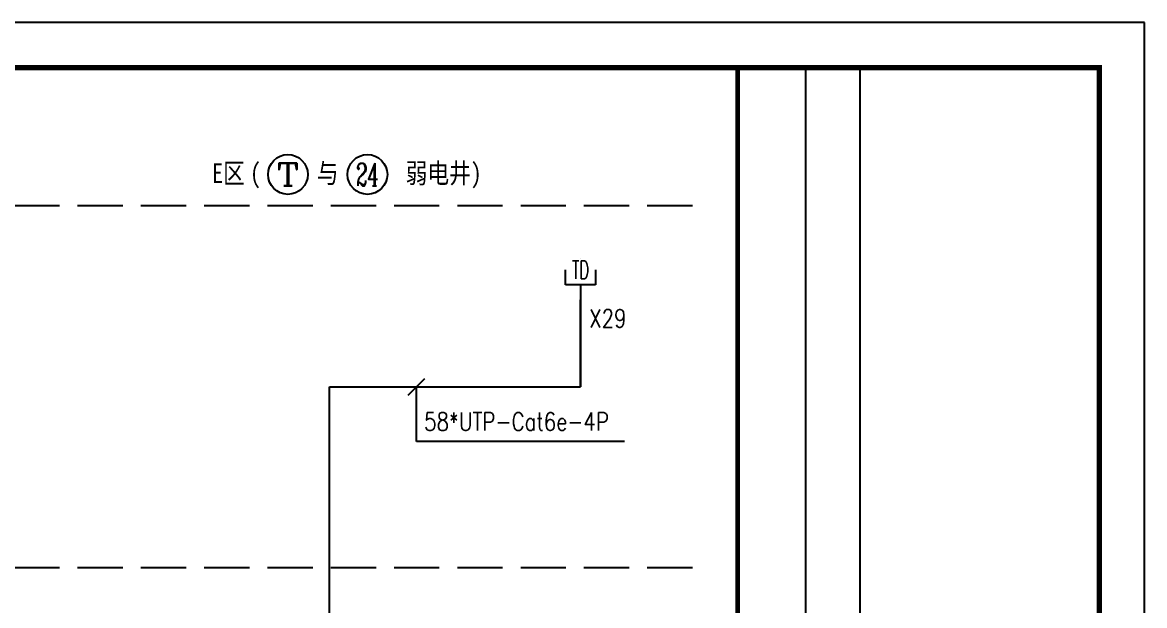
# Model space of a CAD drawing. Extents: x 913510 to 997610, y -270398 to 254224.
# Drawn here: x 972789 to 997610, y 101103 to 113997 of the extents above; entities that cross this region are included whole.
import ezdxf
from ezdxf.enums import TextEntityAlignment as Align

# ---------------------------------------------------------------- set-up
doc = ezdxf.new("R2010")
doc.units = 0
doc.header["$LTSCALE"] = 1000
doc.header["$MEASUREMENT"] = 0
doc.linetypes.add('DASH', pattern=[0.35, 0.25, -0.1])
for name, color, linetype in [('00-EQUIP', 3, 'Continuous'), ('00-WIRE-4', 6, 'Continuous'), ('AXIS', 3, 'Continuous'), ('AXIS_TEXT', 7, 'Continuous'), ('图框', 139, 'Continuous'), ('电气-文字', 4, 'Continuous'), ('电气-设备标注', 4, 'Continuous'), ('线路', 6, 'Continuous')]:
    doc.layers.add(name, color=color, linetype=linetype)
doc.styles.add('_COMPLEX', font='COMPLEX.shx', dxfattribs={"width": 0.5})
doc.styles.add('_TCH_AXIS', font='COMPLEX', dxfattribs={"bigfont": 'GBCBIG'})
doc.styles.add('COMPLEX', font='COMPLEX')
doc.styles.add('cyq', font='SIMPLEX.shx', dxfattribs={"width": 0.7, "height": 300, "bigfont": 'china3.shx'})
doc.styles.get("Standard").update_dxf_attribs({"font": 'simhei.ttf'})
doc.styles.add('标题大', font='simhei.ttf')

# ---------------------------------------------------------------- blocks, each defined once
blk = doc.blocks.new('_AXISO')
blk.add_circle((0, 0), 0.5)
at = {"layer": 'AXIS_TEXT', "style": 'COMPLEX', "width": 1.041667}
blk.add_attdef('A', text='', height=0.56, dxfattribs=at).set_placement((-0.25, -0.28), (0.25, -0.28), align=Align.FIT)
blk = doc.blocks.new('_LINKPT1')
at = {"color": 0}
blk.add_line((0, 0), (0, 0), dxfattribs=at)
blk = doc.blocks.new('IO37IMB6')
for p, q in [((-0.5, 0.499), (-0.5, 0.999)), ((0.5, 0.999), (0.5, 0.499)), ((0.5, 0.499), (-0.5, 0.499)), ((0, 0.5), (0, 0))]:
    blk.add_line(p, q)
at = {"xscale": 0.002, "yscale": 0.002, "zscale": 0.002}
for p in [(0, 1.384), (-0.5, 0.499), (0.5, 0.499), (0, 0)]:
    blk.add_blockref('_LINKPT1', p, dxfattribs=at)
at = {"style": '_COMPLEX', "width": 0.6, "flags": 8}
blk.add_attdef('$TEXT$', text='', height=0.6, dxfattribs=at).set_placement((0, 1), align=Align.MIDDLE_CENTER)
at = {"flags": 9}
blk.add_attdef('A', (0, 0), '', height=0.00002, dxfattribs=at)
blk = doc.blocks.new('TJAD_TK_A1')
at = {"color": 0}
for p, q in [((1266.38, 940.45), (1266.38, 767.45)), ((1278.38, 940.45), (1278.38, 767.45))]:
    blk.add_line(p, q, dxfattribs=at)
at = {"color": 0, "const_width": 1}
blk.add_lwpolyline([(1251.38, 940.45), (1251.38, 366.45)], dxfattribs=at)
at = {"layer": '图框', "color": 0}
for p, q in [((1341.38, 950.45), (500.38, 950.45)), ((1341.38, 356.45), (1341.38, 950.45))]:
    blk.add_line(p, q, dxfattribs=at)
at = {"layer": '图框', "color": 0, "const_width": 1.2}
blk.add_lwpolyline([(1331.38, 940.45), (525.38, 940.45), (525.38, 366.45), (1331.38, 366.45)], close=True, dxfattribs=at)

msp = doc.modelspace()

# ---------------------------------------------------------------- linework, layer by layer
at = {"layer": '00-WIRE-4'}
for p, q in [((985134, 107860, 132), (985134, 105938, 132)), ((985134, 105938, 132), (985134, 107860, 132)), ((979581, 105938, 132), (985134, 105938, 132)), ((979581, 99063, 132), (979581, 105938, 132))]:
    msp.add_line(p, q, dxfattribs=at)
at = {"layer": '电气-设备标注'}
for p, q in [((981321, 105752, 132), (981692, 106124, 132)), ((981506, 104731, 132), (981506, 105938, 132)), ((986107, 104731, 132), (981506, 104731, 132))]:
    msp.add_line(p, q, dxfattribs=at)
at = {"layer": '线路', "color": 0, "linetype": 'DASH', "ltscale": 4}
for p, q in [((987610, 109938, 132), (916010, 109938, 132)), ((987610, 101938, 132), (916010, 101938, 132))]:
    msp.add_line(p, q, dxfattribs=at)

# ---------------------------------------------------------------- block references
at = {"layer": '00-EQUIP', "xscale": 666.6666666666666, "yscale": 666.6666666666666, "zscale": 666.6666666666666}
msp.add_blockref('IO37IMB6', (985134, 107860, 264), dxfattribs=at).add_auto_attribs({'$TEXT$': 'TD'})
at = {"layer": 'AXIS'}
ref = msp.add_blockref('_AXISO', (978661, 110635, -132), dxfattribs=dict(at, xscale=880, yscale=880, zscale=880))
ref.add_attrib('A', 'T', dxfattribs={"layer": 'AXIS_TEXT', "height": 498, "style": '_TCH_AXIS', "width": 1.4}).set_placement((978413, 110386, -132), (978910, 110386, -132), align=Align.FIT)
ref = msp.add_blockref('_AXISO', (980420, 110635, -132), dxfattribs=dict(at, xscale=880, yscale=880, zscale=880))
ref.add_attrib('A', '24', dxfattribs={"layer": 'AXIS_TEXT', "height": 497.8, "style": '_TCH_AXIS', "width": 0.583333}).set_placement((980171, 110386, -132), (980669, 110386, -132), align=Align.FIT)
at = {"layer": '图框', "xscale": 100, "yscale": 100, "zscale": 100}
msp.add_blockref('TJAD_TK_A1', (863472, 18952), dxfattribs=at)

# ---------------------------------------------------------------- texts
at = {"layer": '电气-文字', "style": 'cyq', "width": 0.8}
for s, p in [('X29', (985327, 107253, 132)), ('58*UTP-Cat6e-4P', (981674, 104971, 132))]:
    msp.add_text(s, height=400, dxfattribs=at).set_placement(p)
at = {"layer": '电气-设备标注', "color": 4, "style": '标题大', "width": 0.8}
for s, p in [('E区', (977347, 110443, -132)), ('(', (977943, 110443, -132)), ('与', (979540, 110443, -132)), ('弱电井)', (982106, 110443, -132))]:
    msp.add_text(s, height=440, dxfattribs=at).set_placement(p, align=Align.CENTER)

doc.saveas('drawing.dxf')
